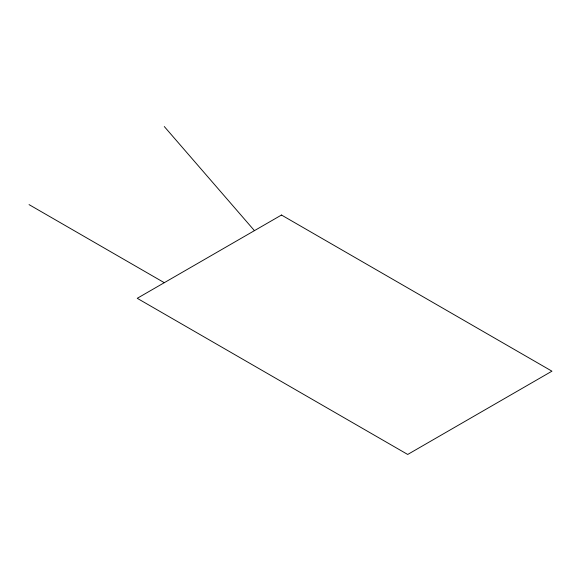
<?xml version="1.0" encoding="UTF-8"?>
<svg xmlns="http://www.w3.org/2000/svg" width="581" height="581" viewBox="0 0 581 581"><rect width="100%" height="100%" fill="white"/><g stroke="black" fill="none" stroke-linecap="round" stroke-linejoin="round"><path stroke-width="0.87" d="M29.05 204.614L164.285 282.693M164.285 126.542L254.434 230.642M281.487 215.028L137.239 298.307L407.702 454.458L551.95 371.179L281.487 215.028"/></g></svg>
